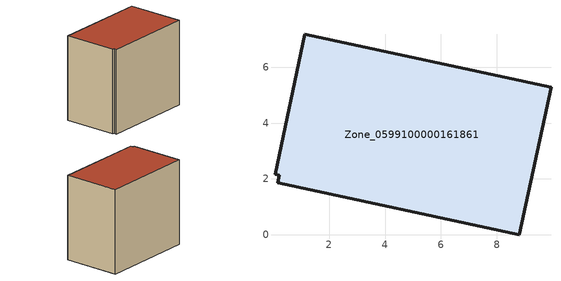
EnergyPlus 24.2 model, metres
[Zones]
Zone_0599100000161861
 floor ground (C_G): 0.21,2.13 0.06,2.17 1.13,7.18 9.94,5.28 8.81,0 0.15,1.87 z0
 wall outside (C_F): 8.81,0 9.94,5.28 1.13,7.18 0.06,2.17 0.21,2.13 0.15,1.87 8.81,0 z0:8.08
 roof outside (C_R): 0.21,2.13 0.15,1.87 8.81,0 9.94,5.28 1.13,7.18 0.06,2.17 z8.08
[BUILDING]
Pand.0599100000161861: North Axis=0; Terrain=City; Loads Convergence Tolerance Value=0.04; Temperature Convergence Tolerance Value=0.4; Solar Distribution=FullExterior; Maximum Number of Warmup Days=25; Minimum Number of Warmup Days=1
[Site:Location]
Rotterdam.The.Hague.AP_ZH_NLD Design_Conditions: Latitude=51.96; Longitude=4.45; Time Zone=1; Elevation=-4.5
[SITE:GROUNDTEMPERATURE:BUILDINGSURFACE]
18, 18, 18, 18, 18, 18, 18, 18, 18, 18, 18, 18
[MATERIAL] Thermal Absorptance=0.9; Solar Absorptance=0.7; Visible Absorptance=0.7
Name | Roughness | Thickness | Conductivity | Density | Specific Heat
G.TI.1975-1991 | MediumSmooth | 0.15 | 0.288461 | 540 | 1210
F.TI.1975-1991 | Rough | 0.3 | 0.230769 | 1920 | 840
R.TI.1975-1991 | MediumRough | 0.2 | 0.153846 | 1500 | 1000
[CONSTRUCTION]
C_G: G.TI.1975-1991
C_F: F.TI.1975-1991
C_R: R.TI.1975-1991
[ZONE]
Zone_0599100000161861: Type=1; Multiplier=1; Ceiling Height=Autocalculate; Volume=Autocalculate; Floor Area=autocalculate; Part of Total Floor Area=Yes
[ZONEINFILTRATION:DESIGNFLOWRATE]
Infil_Zone_0599100000161861: Zone or ZoneList or Space or SpaceList=Zone_0599100000161861; Schedule=AlwaysOn; Design Flow Rate Calculation Method=Flow/Area; Flow Rate per Floor Area=0.003; Constant Term Coefficient=1; Temperature Term Coefficient=0; Velocity Term Coefficient=0; Velocity Squared Term Coefficient=0
[HVACTEMPLATE:ZONE:IDEALLOADSAIRSYSTEM]
Zone_0599100000161861: Maximum Heating Supply Air Temperature=50; Minimum Cooling Supply Air Temperature=13; Maximum Heating Supply Air Humidity Ratio=0.0156; Minimum Cooling Supply Air Humidity Ratio=0.0077; Heating Limit=NoLimit; Cooling Limit=NoLimit; Dehumidification Control Type=ConstantSensibleHeatRatio; Cooling Sensible Heat Ratio=0.7; Dehumidification Setpoint=60; Humidification Control Type=None; Humidification Setpoint=30; Outdoor Air Method=None; Outdoor Air Flow Rate per Person=0.00944; Outdoor Air Flow Rate per Zone Floor Area=0; Outdoor Air Flow Rate per Zone=0; Demand Controlled Ventilation Type=None; Outdoor Air Economizer Type=NoEconomizer; Heat Recovery Type=None; Sensible Heat Recovery Effectiveness=0.7; Latent Heat Recovery Effectiveness=0.65
[ZONECONTROL:THERMOSTAT]
ThermostatControl_Zone_0599100000161861: Zone or ZoneList=Zone_0599100000161861; Control Type Schedule=DualSetpointControlType; Control 1=Thermostat_Zone_0599100000161861; Temperature Difference Between Cutout And Setpoint=0
[THERMOSTATSETPOINT:DUALSETPOINT]
Thermostat_Zone_0599100000161861: Heating Setpoint Temperature Schedule=HeatingSetpoint_Zone_0599100000161861; Cooling Setpoint Temperature Schedule=CoolingSetpoint_Zone_0599100000161861
[SCHEDULE:COMPACT]
HeatingSetpoint_Zone_0599100000161861: Through: 12/31, For: AllDays, Until: 24:00, 21
CoolingSetpoint_Zone_0599100000161861: Through: 12/31, For: AllDays, Until: 24:00, 24
DualSetpointControlType: Through: 12/31, For: AllDays, Until: 24:00, 4
AlwaysOn: Through: 12/31, For: AllDays, Until: 24:00, 1
